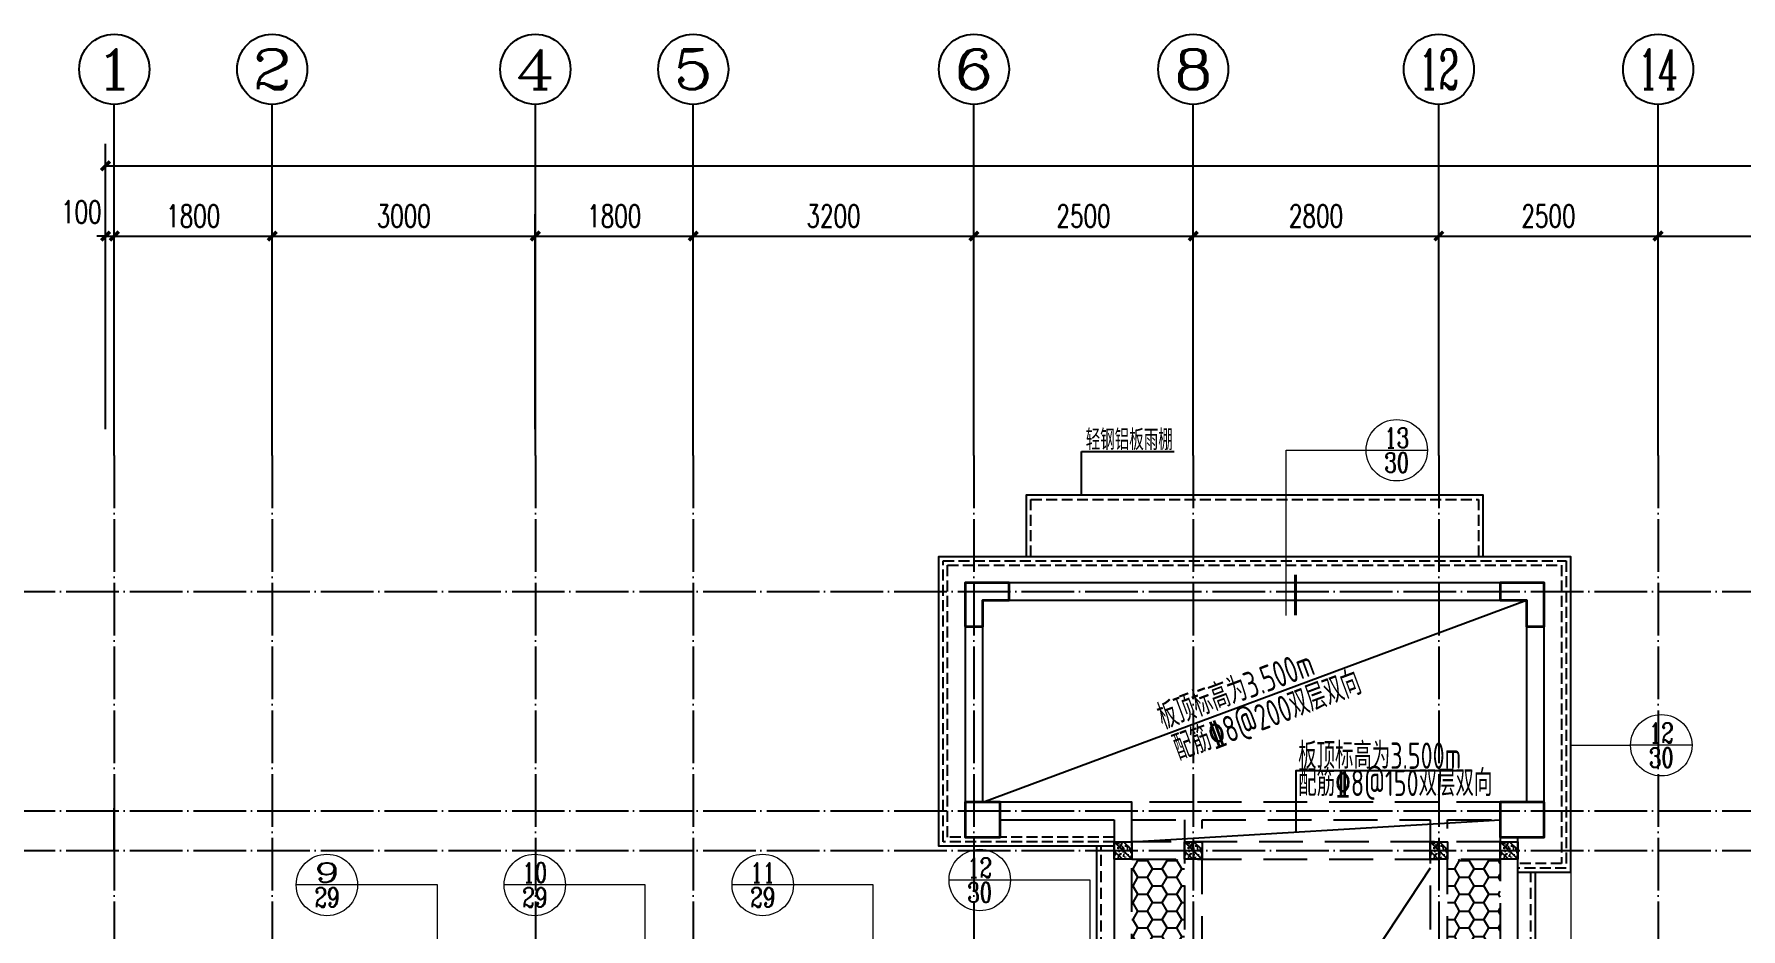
# Model space of a CAD drawing. Extents: x 393367 to 3005760, y 4998 to 826018.
# Drawn here: x 2491792 to 2511249, y 498658 to 508851 of the extents above; entities that cross this region are included whole.
import ezdxf
from ezdxf.enums import TextEntityAlignment as Align

# ---------------------------------------------------------------- set-up
doc = ezdxf.new("R2010")
doc.units = 0
doc.header["$LTSCALE"] = 1000
for name, pattern in [('#P_--_20B1_001_t3$0$DASH', [0.35, 0.25, -0.1]), ('__DASH', [0.35, 0.25, -0.1]), ('DASHED', [0.75, 0.5, -0.25]), ('DOTE', [2.42, 2, -0.2, 0.02, -0.2]), ('HIDDEN', [0.375, 0.25, -0.125])]:
    doc.linetypes.add(name, pattern=pattern)
doc.layers.get('0').update_dxf_attribs({"linetype": 'CONTINUOUS'})
doc.layers.get('Defpoints').update_dxf_attribs({"linetype": 'CONTINUOUS'})
for name, color, linetype in [('AXIS', 3, 'CONTINUOUS'), ('AXIS_TEXT', 7, 'CONTINUOUS'), ('COLU', 7, 'CONTINUOUS'), ('DIM_LEAD', 3, 'CONTINUOUS'), ('DOTE', 8, 'DOTE'), ('PUB_TEXT', 7, 'CONTINUOUS'), ('ROOF', 183, 'CONTINUOUS'), ('S-大样-砼线', 7, 'CONTINUOUS'), ('S-引出线', 40, 'CONTINUOUS'), ('S-构造柱', 212, 'CONTINUOUS'), ('S-梁', 4, 'DASHED'), ('S-梁实线', 4, 'CONTINUOUS'), ('S-楼板文字', 7, 'CONTINUOUS'), ('S-降板填充', 75, 'CONTINUOUS'), ('STAIR', 2, 'CONTINUOUS'), ('看线', 251, 'CONTINUOUS')]:
    doc.layers.add(name, color=color, linetype=linetype)
doc.layers.add('DIM_IDEN', color=3, linetype='CONTINUOUS', lineweight=15)
doc.styles.add('_TCH_AXIS', font='COMPLEX', dxfattribs={"bigfont": 'GBCBIG'})
doc.styles.add('_TCH_DIM_T3', font='SIMPLEX', dxfattribs={"width": 0.705882, "bigfont": 'GBCBIG'})
doc.styles.add('_TCH_LABEL', font='COMPLEX', dxfattribs={"bigfont": 'GBCBIG'})
doc.styles.add('COMPLEX', font='COMPLEX')
doc.styles.add('TSSD_Rein', font='Tssdeng.shx', dxfattribs={"width": 0.7, "bigfont": 'hztxt.shx'})
doc.dimstyles.new('_TCH_ARCH&&100', dxfattribs={"dimtxt": 255, "dimasz": 100, "dimexe": 250, "dimexo": 300, "dimgap": 100, "dimtad": 1, "dimdec": 0, "dimzin": 0, "dimdsep": 46, "dimtxsty": '_TCH_DIM_T3', "dimblk": 'ARCHTICK', "dimcen": 0.09, "dimclrt": 7, "dimazin": 2, "dimtfac": 1, "dimtdec": 0, "dimtix": 1, "dimtmove": 2, "dimatfit": 3, "dimldrblk": 'ARCHTICK', "dimfxl": 1, "dimtolj": 1, "dimtzin": 0, "dimarcsym": 0})

# ---------------------------------------------------------------- blocks, each defined once
blk = doc.blocks.new('_ArchTick')
at = {"color": 0, "linetype": 'ByBlock', "const_width": 0.4}
blk.add_lwpolyline([(-0.5, -0.5), (0.5, 0.5)], dxfattribs=at)
blk = doc.blocks.new('*D699')
at = {"layer": 'AXIS', "color": 0, "lineweight": -2, "transparency": 16777216}
for p, q in [((2492606, 504351), (2492606, 506801)), ((2492706, 504351), (2492706, 506801)), ((2492606, 506551), (2492506, 506551)), ((2492606, 506551), (2492706, 506551)), ((2492706, 506551), (2492806, 506551))]:
    blk.add_line(p, q, dxfattribs=at)
at = {"layer": 'Defpoints', "color": 0, "transparency": 16777216}
for p in [(2492706, 506551), (2492606, 504051), (2492706, 504051)]:
    blk.add_point(p, dxfattribs=at)
at = {"layer": 'AXIS', "color": 0, "lineweight": -2, "transparency": 16777216, "xscale": 100, "yscale": 100, "zscale": 100}
blk.add_blockref('_ArchTick', (2492606, 506551), dxfattribs=at)
at = {"layer": 'AXIS', "color": 0, "lineweight": -2, "transparency": 16777216, "xscale": 100, "yscale": 100, "zscale": 100, "rotation": 180}
blk.add_blockref('_ArchTick', (2492706, 506551), dxfattribs=at)
at = {"layer": 'AXIS', "color": 7, "transparency": 16777216, "insert": (2492331, 506826), "char_height": 255, "attachment_point": 5, "style": '_TCH_DIM_T3'}
blk.add_mtext('\\A1;100', dxfattribs=at)
blk = doc.blocks.new('*D700')
at = {"layer": 'AXIS', "color": 0, "lineweight": -2, "transparency": 16777216}
for p, q in [((2492706, 504351), (2492706, 506801)), ((2494506, 504351), (2494506, 506801)), ((2492706, 506551), (2494506, 506551))]:
    blk.add_line(p, q, dxfattribs=at)
at = {"layer": 'Defpoints', "color": 0, "transparency": 16777216}
for p in [(2494506, 506551), (2492706, 504051), (2494506, 504051)]:
    blk.add_point(p, dxfattribs=at)
at = {"layer": 'AXIS', "color": 0, "lineweight": -2, "transparency": 16777216, "xscale": 100, "yscale": 100, "zscale": 100, "rotation": 180}
blk.add_blockref('_ArchTick', (2492706, 506551), dxfattribs=at)
at = {"layer": 'AXIS', "color": 0, "lineweight": -2, "transparency": 16777216, "xscale": 100, "yscale": 100, "zscale": 100}
blk.add_blockref('_ArchTick', (2494506, 506551), dxfattribs=at)
at = {"layer": 'AXIS', "color": 7, "transparency": 16777216, "insert": (2493606, 506778), "char_height": 255, "attachment_point": 5, "style": '_TCH_DIM_T3'}
blk.add_mtext('\\A1;1800', dxfattribs=at)
blk = doc.blocks.new('*D701')
at = {"layer": 'AXIS', "color": 0, "lineweight": -2, "transparency": 16777216}
for p, q in [((2494506, 504351), (2494506, 506801)), ((2497506, 504351), (2497506, 506801)), ((2494506, 506551), (2497506, 506551))]:
    blk.add_line(p, q, dxfattribs=at)
at = {"layer": 'Defpoints', "color": 0, "transparency": 16777216}
for p in [(2497506, 506551), (2494506, 504051), (2497506, 504051)]:
    blk.add_point(p, dxfattribs=at)
at = {"layer": 'AXIS', "color": 0, "lineweight": -2, "transparency": 16777216, "xscale": 100, "yscale": 100, "zscale": 100, "rotation": 180}
blk.add_blockref('_ArchTick', (2494506, 506551), dxfattribs=at)
at = {"layer": 'AXIS', "color": 0, "lineweight": -2, "transparency": 16777216, "xscale": 100, "yscale": 100, "zscale": 100}
blk.add_blockref('_ArchTick', (2497506, 506551), dxfattribs=at)
at = {"layer": 'AXIS', "color": 7, "transparency": 16777216, "insert": (2496006, 506778), "char_height": 255, "attachment_point": 5, "style": '_TCH_DIM_T3'}
blk.add_mtext('\\A1;3000', dxfattribs=at)
blk = doc.blocks.new('*D702')
at = {"layer": 'AXIS', "color": 0, "lineweight": -2, "transparency": 16777216}
for p, q in [((2497506, 504351), (2497506, 506801)), ((2499306, 504351), (2499306, 506801)), ((2497506, 506551), (2499306, 506551))]:
    blk.add_line(p, q, dxfattribs=at)
at = {"layer": 'Defpoints', "color": 0, "transparency": 16777216}
for p in [(2499306, 506551), (2497506, 504051), (2499306, 504051)]:
    blk.add_point(p, dxfattribs=at)
at = {"layer": 'AXIS', "color": 0, "lineweight": -2, "transparency": 16777216, "xscale": 100, "yscale": 100, "zscale": 100, "rotation": 180}
blk.add_blockref('_ArchTick', (2497506, 506551), dxfattribs=at)
at = {"layer": 'AXIS', "color": 0, "lineweight": -2, "transparency": 16777216, "xscale": 100, "yscale": 100, "zscale": 100}
blk.add_blockref('_ArchTick', (2499306, 506551), dxfattribs=at)
at = {"layer": 'AXIS', "color": 7, "transparency": 16777216, "insert": (2498406, 506778), "char_height": 255, "attachment_point": 5, "style": '_TCH_DIM_T3'}
blk.add_mtext('\\A1;1800', dxfattribs=at)
blk = doc.blocks.new('*D703')
at = {"layer": 'AXIS', "color": 0, "lineweight": -2, "transparency": 16777216}
for p, q in [((2499306, 504351), (2499306, 506801)), ((2502506, 504351), (2502506, 506801)), ((2499306, 506551), (2502506, 506551))]:
    blk.add_line(p, q, dxfattribs=at)
at = {"layer": 'Defpoints', "color": 0, "transparency": 16777216}
for p in [(2502506, 506551), (2499306, 504051), (2502506, 504051)]:
    blk.add_point(p, dxfattribs=at)
at = {"layer": 'AXIS', "color": 0, "lineweight": -2, "transparency": 16777216, "xscale": 100, "yscale": 100, "zscale": 100, "rotation": 180}
blk.add_blockref('_ArchTick', (2499306, 506551), dxfattribs=at)
at = {"layer": 'AXIS', "color": 0, "lineweight": -2, "transparency": 16777216, "xscale": 100, "yscale": 100, "zscale": 100}
blk.add_blockref('_ArchTick', (2502506, 506551), dxfattribs=at)
at = {"layer": 'AXIS', "color": 7, "transparency": 16777216, "insert": (2500906, 506778), "char_height": 255, "attachment_point": 5, "style": '_TCH_DIM_T3'}
blk.add_mtext('\\A1;3200', dxfattribs=at)
blk = doc.blocks.new('*D704')
at = {"layer": 'AXIS', "color": 0, "lineweight": -2, "transparency": 16777216}
for p, q in [((2502506, 504351), (2502506, 506801)), ((2505006, 504351), (2505006, 506801)), ((2502506, 506551), (2505006, 506551))]:
    blk.add_line(p, q, dxfattribs=at)
at = {"layer": 'Defpoints', "color": 0, "transparency": 16777216}
for p in [(2505006, 506551), (2502506, 504051), (2505006, 504051)]:
    blk.add_point(p, dxfattribs=at)
at = {"layer": 'AXIS', "color": 0, "lineweight": -2, "transparency": 16777216, "xscale": 100, "yscale": 100, "zscale": 100, "rotation": 180}
blk.add_blockref('_ArchTick', (2502506, 506551), dxfattribs=at)
at = {"layer": 'AXIS', "color": 0, "lineweight": -2, "transparency": 16777216, "xscale": 100, "yscale": 100, "zscale": 100}
blk.add_blockref('_ArchTick', (2505006, 506551), dxfattribs=at)
at = {"layer": 'AXIS', "color": 7, "transparency": 16777216, "insert": (2503756, 506778), "char_height": 255, "attachment_point": 5, "style": '_TCH_DIM_T3'}
blk.add_mtext('\\A1;2500', dxfattribs=at)
blk = doc.blocks.new('*D705')
at = {"layer": 'AXIS', "color": 0, "lineweight": -2, "transparency": 16777216}
for p, q in [((2505006, 504351), (2505006, 506801)), ((2507806, 504351), (2507806, 506801)), ((2505006, 506551), (2507806, 506551))]:
    blk.add_line(p, q, dxfattribs=at)
at = {"layer": 'Defpoints', "color": 0, "transparency": 16777216}
for p in [(2507806, 506551), (2505006, 504051), (2507806, 504051)]:
    blk.add_point(p, dxfattribs=at)
at = {"layer": 'AXIS', "color": 0, "lineweight": -2, "transparency": 16777216, "xscale": 100, "yscale": 100, "zscale": 100, "rotation": 180}
blk.add_blockref('_ArchTick', (2505006, 506551), dxfattribs=at)
at = {"layer": 'AXIS', "color": 0, "lineweight": -2, "transparency": 16777216, "xscale": 100, "yscale": 100, "zscale": 100}
blk.add_blockref('_ArchTick', (2507806, 506551), dxfattribs=at)
at = {"layer": 'AXIS', "color": 7, "transparency": 16777216, "insert": (2506406, 506778), "char_height": 255, "attachment_point": 5, "style": '_TCH_DIM_T3'}
blk.add_mtext('\\A1;2800', dxfattribs=at)
blk = doc.blocks.new('*D706')
at = {"layer": 'AXIS', "color": 0, "lineweight": -2, "transparency": 16777216}
for p, q in [((2507806, 504351), (2507806, 506801)), ((2510306, 504351), (2510306, 506801)), ((2507806, 506551), (2510306, 506551))]:
    blk.add_line(p, q, dxfattribs=at)
at = {"layer": 'Defpoints', "color": 0, "transparency": 16777216}
for p in [(2510306, 506551), (2507806, 504051), (2510306, 504051)]:
    blk.add_point(p, dxfattribs=at)
at = {"layer": 'AXIS', "color": 0, "lineweight": -2, "transparency": 16777216, "xscale": 100, "yscale": 100, "zscale": 100, "rotation": 180}
blk.add_blockref('_ArchTick', (2507806, 506551), dxfattribs=at)
at = {"layer": 'AXIS', "color": 0, "lineweight": -2, "transparency": 16777216, "xscale": 100, "yscale": 100, "zscale": 100}
blk.add_blockref('_ArchTick', (2510306, 506551), dxfattribs=at)
at = {"layer": 'AXIS', "color": 7, "transparency": 16777216, "insert": (2509056, 506778), "char_height": 255, "attachment_point": 5, "style": '_TCH_DIM_T3'}
blk.add_mtext('\\A1;2500', dxfattribs=at)
blk = doc.blocks.new('*D707')
at = {"layer": 'AXIS', "color": 0, "lineweight": -2, "transparency": 16777216}
for p, q in [((2510306, 504351), (2510306, 506801)), ((2513506, 504351), (2513506, 506801)), ((2510306, 506551), (2513506, 506551))]:
    blk.add_line(p, q, dxfattribs=at)
at = {"layer": 'Defpoints', "color": 0, "transparency": 16777216}
for p in [(2513506, 506551), (2510306, 504051), (2513506, 504051)]:
    blk.add_point(p, dxfattribs=at)
at = {"layer": 'AXIS', "color": 0, "lineweight": -2, "transparency": 16777216, "xscale": 100, "yscale": 100, "zscale": 100, "rotation": 180}
blk.add_blockref('_ArchTick', (2510306, 506551), dxfattribs=at)
at = {"layer": 'AXIS', "color": 0, "lineweight": -2, "transparency": 16777216, "xscale": 100, "yscale": 100, "zscale": 100}
blk.add_blockref('_ArchTick', (2513506, 506551), dxfattribs=at)
at = {"layer": 'AXIS', "color": 7, "transparency": 16777216, "insert": (2511906, 506778), "char_height": 255, "attachment_point": 5, "style": '_TCH_DIM_T3'}
blk.add_mtext('\\A1;3200', dxfattribs=at)
blk = doc.blocks.new('*D711')
at = {"layer": 'AXIS', "color": 0, "lineweight": -2, "transparency": 16777216}
for p, q in [((2492606, 504351), (2492606, 507601)), ((2547606, 504351), (2547606, 507601)), ((2492606, 507351), (2547606, 507351))]:
    blk.add_line(p, q, dxfattribs=at)
at = {"layer": 'Defpoints', "color": 0, "transparency": 16777216}
for p in [(2547606, 507351), (2492606, 504051), (2547606, 504051)]:
    blk.add_point(p, dxfattribs=at)
at = {"layer": 'AXIS', "color": 0, "lineweight": -2, "transparency": 16777216, "xscale": 100, "yscale": 100, "zscale": 100, "rotation": 180}
blk.add_blockref('_ArchTick', (2492606, 507351), dxfattribs=at)
at = {"layer": 'AXIS', "color": 0, "lineweight": -2, "transparency": 16777216, "xscale": 100, "yscale": 100, "zscale": 100}
blk.add_blockref('_ArchTick', (2547606, 507351), dxfattribs=at)
at = {"layer": 'AXIS', "color": 7, "transparency": 16777216, "insert": (2520106, 507578), "char_height": 255, "attachment_point": 5, "style": '_TCH_DIM_T3'}
blk.add_mtext('\\A1;55000', dxfattribs=at)
blk = doc.blocks.new('_axiso')
blk.add_circle((0, 0), 0.5)
at = {"layer": 'AXIS_TEXT', "style": 'COMPLEX', "width": 1.041667}
blk.add_attdef('A', text='', height=0.56, dxfattribs=at).set_placement((-0.25, -0.28), (0.25, -0.28), align=Align.FIT)
blk = doc.blocks.new('二层')
at = {"layer": 'COLU', "lineweight": 35}
for points in [[(9700, 2550), (9900, 2550), (9900, 2850), (10200, 2850), (10200, 3050), (9700, 3050)], [(15800, 3050), (15800, 2850), (16100, 2850), (16100, 2550), (16300, 2550), (16300, 3050)], [(10100, 550), (9700, 550), (9700, 150), (10100, 150)], [(16300, 550), (15800, 550), (15800, 150), (16300, 150)]]:
    blk.add_lwpolyline(points, close=True, dxfattribs=at)
at = {"layer": 'S-梁'}
for p, q in [((10200, 2850), (15800, 2850)), ((9900, 550), (9900, 2550)), ((16100, 2550), (16100, 550)), ((11500, 550), (10100, 550)), ((12300, 550), (11500, 550)), ((15100, 550), (12300, 550)), ((15800, 550), (15100, 550)), ((11600, -1450), (11600, 350)), ((11600, 350), (12200, 350)), ((12200, 350), (12200, -1250)), ((12400, -1250), (12400, 350)), ((12400, 350), (15000, 350)), ((15000, 350), (15000, -1250)), ((15200, -1250), (15200, 350)), ((15200, 350), (15800, 350)), ((15800, 100), (11600, 100)), ((15800, 150), (15800, -1450)), ((11600, -100), (15800, -100))]:
    blk.add_line(p, q, dxfattribs=at)
at = {"layer": 'S-梁实线'}
for p, q in [((15800, 3050), (10200, 3050)), ((9700, 2550), (9700, 550)), ((16300, 550), (16300, 2550)), ((10100, 350), (11400, 350)), ((11400, 350), (11400, -1450)), ((16000, -1450), (16000, 150))]:
    blk.add_line(p, q, dxfattribs=at)
blk = doc.blocks.new('A$C3AD31606')
at = {"layer": 'S-构造柱'}
h = blk.add_hatch(dxfattribs=at)
h.set_pattern_fill('ARMORED', color=256, scale=15, angle=-90, style=0)
h.set_pattern_definition([(320, (-142689.31, 3291013.78), (-9.4128202, -107.5890274), [11.25, -123.75]), (265, (-142689.31, 3291013.78), (112.82882, 20.8127), [9, -99]), (10.4514, (-142690.1, 3291004.81), (103.4159313, -86.7764073), [9.5610285, -105.1713168]), (316.1842, (-142659.31, 3291013.78), (-24.827852, -160.0861573), [16.875, -185.625]), (6.6356, (-142661.38, 3291000.44), (146.117681, -140.199406), [14.341543, -157.75695]), (261.1842, (-142659.31, 3291013.78), (146.11779, -140.199292), [13.5, -148.5]), (291, (-142666.81, 3290998.78), (-60.3928336, -89.5360578), [11.25, -123.75]), (236, (-142666.81, 3290998.78), (108.7725068, -36.4972998), [9, -99]), (341.4514, (-142671.85, 3290991.32), (48.3795745, -126.0333943), [9.5610285, -105.1713168]), (307.5, (-142689.313, 3291013.778), (49.93407807, -1.8239783), [0, -97.8, 0, -100.5, 0, -99.375]), (277.5, (-142689.313, 3291013.78), (59.1617568, -39.4604306), [0, -57.3, 0, -95.55, 0, -37.875]), (237.5, (-142689.313, 3291047.228), (-3.38323076, -80.07336543), [0, -37.5, 0, -117, 0, -155.25]), (227.5, (-142689.31, 3291062.23), (15.0157473, -87.4779254), [0, -48.75, 0, -77.7, 0, -110.25]), (315, (-142689.31, 3291013.78), (53.0330086, 53.0330086), [])])
h.paths.add_polyline_path([(11700, 12540), (11700, 12340), (11500, 12340), (11500, 12540)])
h = blk.add_hatch(dxfattribs=at)
h.set_pattern_fill('ARMORED', color=256, scale=15, angle=-90, style=0)
h.set_pattern_definition([(320, (-141889.31, 3291013.78), (-9.4128202, -107.5890274), [11.25, -123.75]), (265, (-141889.31, 3291013.78), (112.82882, 20.8127), [9, -99]), (10.4514, (-141890.1, 3291004.81), (103.4159313, -86.7764073), [9.5610285, -105.1713168]), (316.1842, (-141859.31, 3291013.78), (-24.827852, -160.0861573), [16.875, -185.625]), (6.6356, (-141861.38, 3291000.44), (146.117681, -140.199406), [14.341543, -157.75695]), (261.1842, (-141859.31, 3291013.78), (146.11779, -140.199292), [13.5, -148.5]), (291, (-141866.81, 3290998.78), (-60.3928336, -89.5360578), [11.25, -123.75]), (236, (-141866.81, 3290998.78), (108.7725068, -36.4972998), [9, -99]), (341.4514, (-141871.85, 3290991.32), (48.3795745, -126.0333943), [9.5610285, -105.1713168]), (307.5, (-141889.313, 3291013.778), (49.93407807, -1.8239783), [0, -97.8, 0, -100.5, 0, -99.375]), (277.5, (-141889.313, 3291013.78), (59.1617568, -39.4604306), [0, -57.3, 0, -95.55, 0, -37.875]), (237.5, (-141889.313, 3291047.228), (-3.38323076, -80.07336543), [0, -37.5, 0, -117, 0, -155.25]), (227.5, (-141889.31, 3291062.23), (15.0157473, -87.4779254), [0, -48.75, 0, -77.7, 0, -110.25]), (315, (-141889.31, 3291013.78), (53.0330086, 53.0330086), [])])
h.paths.add_polyline_path([(12500, 12540), (12500, 12340), (12300, 12340), (12300, 12540)])
h = blk.add_hatch(dxfattribs=at)
h.set_pattern_fill('ARMORED', color=256, scale=15, angle=-90, style=0)
h.set_pattern_definition([(320, (-139089.31, 3291013.78), (-9.4128202, -107.5890274), [11.25, -123.75]), (265, (-139089.31, 3291013.78), (112.82882, 20.8127), [9, -99]), (10.4514, (-139090.1, 3291004.81), (103.4159313, -86.7764073), [9.5610285, -105.1713168]), (316.1842, (-139059.31, 3291013.78), (-24.827852, -160.0861573), [16.875, -185.625]), (6.6356, (-139061.38, 3291000.44), (146.117681, -140.199406), [14.341543, -157.75695]), (261.1842, (-139059.31, 3291013.78), (146.11779, -140.199292), [13.5, -148.5]), (291, (-139066.81, 3290998.78), (-60.3928336, -89.5360578), [11.25, -123.75]), (236, (-139066.81, 3290998.78), (108.7725068, -36.4972998), [9, -99]), (341.4514, (-139071.85, 3290991.32), (48.3795745, -126.0333943), [9.5610285, -105.1713168]), (307.5, (-139089.313, 3291013.778), (49.93407807, -1.8239783), [0, -97.8, 0, -100.5, 0, -99.375]), (277.5, (-139089.313, 3291013.78), (59.1617568, -39.4604306), [0, -57.3, 0, -95.55, 0, -37.875]), (237.5, (-139089.313, 3291047.228), (-3.38323076, -80.07336543), [0, -37.5, 0, -117, 0, -155.25]), (227.5, (-139089.31, 3291062.23), (15.0157473, -87.4779254), [0, -48.75, 0, -77.7, 0, -110.25]), (315, (-139089.31, 3291013.78), (53.0330086, 53.0330086), [])])
h.paths.add_polyline_path([(15300, 12540), (15300, 12340), (15100, 12340), (15100, 12540)])
h = blk.add_hatch(dxfattribs=at)
h.set_pattern_fill('ARMORED', color=256, scale=15, angle=-90, style=0)
h.set_pattern_definition([(320, (-138289.31, 3291013.78), (-9.4128202, -107.5890274), [11.25, -123.75]), (265, (-138289.31, 3291013.78), (112.82882, 20.8127), [9, -99]), (10.4514, (-138290.1, 3291004.81), (103.4159313, -86.7764073), [9.5610285, -105.1713168]), (316.1842, (-138259.31, 3291013.78), (-24.827852, -160.0861573), [16.875, -185.625]), (6.6356, (-138261.38, 3291000.44), (146.117681, -140.199406), [14.341543, -157.75695]), (261.1842, (-138259.31, 3291013.78), (146.11779, -140.199292), [13.5, -148.5]), (291, (-138266.81, 3290998.78), (-60.3928336, -89.5360578), [11.25, -123.75]), (236, (-138266.81, 3290998.78), (108.7725068, -36.4972998), [9, -99]), (341.4514, (-138271.85, 3290991.32), (48.3795745, -126.0333943), [9.5610285, -105.1713168]), (307.5, (-138289.313, 3291013.778), (49.93407807, -1.8239783), [0, -97.8, 0, -100.5, 0, -99.375]), (277.5, (-138289.313, 3291013.78), (59.1617568, -39.4604306), [0, -57.3, 0, -95.55, 0, -37.875]), (237.5, (-138289.313, 3291047.228), (-3.38323076, -80.07336543), [0, -37.5, 0, -117, 0, -155.25]), (227.5, (-138289.31, 3291062.23), (15.0157473, -87.4779254), [0, -48.75, 0, -77.7, 0, -110.25]), (315, (-138289.31, 3291013.78), (53.0330086, 53.0330086), [])])
h.paths.add_polyline_path([(16100, 12540), (16100, 12340), (15900, 12340), (15900, 12540)])
blk.add_lwpolyline([(100, 12758), (100, 12440)], dxfattribs=at)
for points in [[(11700, 12540), (11700, 12340), (11500, 12340), (11500, 12540)], [(12500, 12540), (12500, 12340), (12300, 12340), (12300, 12540)], [(15300, 12540), (15300, 12340), (15100, 12340), (15100, 12540)], [(16100, 12540), (16100, 12340), (15900, 12340), (15900, 12540)]]:
    blk.add_lwpolyline(points, close=True, dxfattribs=at)
blk = doc.blocks.new('A$C0DED0746')
at = {"layer": 'ROOF'}
blk.add_line((300, 12650), (300, 13130), dxfattribs=at)
at = {"layer": 'ROOF', "ltscale": 0.8}
for points in [[(11700, 12700), (9700, 12700), (9700, 16000), (16900, 16000), (16900, 12400), (16300, 12400)], [(11900, 12750), (11900, 13200), (10200, 13200), (10200, 15500), (16400, 15500), (16400, 13200), (16100, 13200), (16100, 12750)]]:
    blk.add_lwpolyline(points, dxfattribs=at)
at = {"layer": 'ROOF', "linetype": '__DASH', "ltscale": 0.5}
for points in [[(11700, 12750), (9750, 12750), (9750, 15950), (16850, 15950), (16850, 12450), (16300, 12450)], [(11700, 12800), (9800, 12800), (9800, 15900), (16800, 15900), (16800, 12500), (16300, 12500)]]:
    blk.add_lwpolyline(points, dxfattribs=at)
at = {"layer": '看线', "color": 201}
for points in [[(2850, 1500), (0, 1500), (0, 10100), (1800, 10100), (1800, 11100), (9800, 11100), (9800, 11400), (11500, 11400), (11500, 12700)], [(27700, 11100), (26200, 11100), (26200, 11100), (18200, 11100), (18200, 11400), (16500, 11400), (16500, 12400)]]:
    blk.add_lwpolyline(points, dxfattribs=at)
at = {"layer": '看线', "color": 201, "linetype": 'HIDDEN', "ltscale": 0.5}
for points in [[(3000, 1550), (50, 1550), (50, 10050), (1850, 10050), (1850, 11050), (9850, 11050), (9850, 11350), (11550, 11350), (11550, 12700)], [(27700, 11050), (26150, 11050), (26150, 11050), (18150, 11050), (18150, 11350), (16450, 11350), (16450, 12400)]]:
    blk.add_lwpolyline(points, dxfattribs=at)

msp = doc.modelspace()

# ---------------------------------------------------------------- hatches: boundary and pattern name
at = {"layer": 'S-降板填充'}
h = msp.add_hatch(dxfattribs=at)
h.set_pattern_fill('HONEY', color=256, scale=35, style=0)
h.set_pattern_definition([(0, (-104.16, 66082.265), (166.6875, 96.23705), [111.125, -222.25]), (120, (-104.16, 66082.265), (-166.68748, 96.2370845), [111.125, -222.25]), (60, (-104.16, 66082.265), (2e-05, 192.4741345), [-222.25, 111.125])])
h.paths.add_polyline_path([(2504306.5578, 498100.93146), (2504906.5578, 498100.93146), (2504906.5578, 498300.93212), (2504906.5578, 499450.93146), (2504306.5578, 499450.93146)])
h.paths.add_polyline_path([(2508506.55887, 499450.93146), (2507906.5578, 499450.93146), (2507906.5578, 498300.93212), (2507906.55781, 498100.88465), (2508506.57326, 498100.91769)])

# ---------------------------------------------------------------- linework, layer by layer
at = {"layer": 'AXIS'}
for p, q in [((2492706.45954, 504050.93054), (2492706.45954, 508050.93054)), ((2494506.45954, 504050.93054), (2494506.45954, 508050.93054)), ((2497506.45954, 504050.93054), (2497506.45954, 508050.93054)), ((2499306.45954, 504050.93054), (2499306.45954, 508050.93054)), ((2502506.45954, 504050.93054), (2502506.45954, 508050.93054)), ((2505006.45955, 504050.93054), (2505006.45955, 508050.93054)), ((2507806.45954, 504050.93054), (2507806.45954, 508050.93054)), ((2510306.45954, 504050.93054), (2510306.45954, 508050.93054))]:
    msp.add_line(p, q, dxfattribs=at)
at = {"layer": 'DIM_IDEN', "color": 150}
for p, q in [((2506067.57162, 502229.13972), (2506067.5843, 504110.4927)), ((2506067.5843, 504110.4927), (2507676.60062, 504110.4927)), ((2509316.21863, 500749.40612), (2509992.56091, 500749.40612)), ((2509316.21863, 497900.93054), (2509316.21863, 500749.40612)), ((2510692.56091, 500749.40612), (2509992.56091, 500749.40612)), ((2492706.45954, 499910.57967), (2492706.45954, 499550.93054)), ((2495480.1682, 499157.73997), (2494780.1682, 499157.73997)), ((2496389.18451, 499157.73997), (2495480.1682, 499157.73997)), ((2496389.18451, 497600.93054), (2496389.18451, 499157.73997)), ((2497849.93451, 499157.73997), (2497149.93451, 499157.73997)), ((2498758.95083, 499157.73997), (2497849.93451, 499157.73997)), ((2498758.95083, 497600.93056), (2498758.95083, 499157.73997)), ((2500448.29518, 499157.73997), (2499748.29518, 499157.73997)), ((2501357.31149, 499157.73997), (2500448.29518, 499157.73997)), ((2501357.31149, 497600.93056), (2501357.31149, 499157.73997)), ((2502922.25373, 499213.61629), (2502222.25373, 499213.61629)), ((2503831.27004, 499213.61629), (2502922.25373, 499213.61629)), ((2503831.27004, 497900.93054), (2503831.27004, 499213.61629))]:
    msp.add_line(p, q, dxfattribs=at)
at = {"layer": 'DIM_IDEN', "color": 150, "const_width": 35}
msp.add_lwpolyline([(2506172.57162, 502229.13869), (2506172.57358, 502693.51433)], dxfattribs=at)
at = {"layer": 'DIM_IDEN', "color": 150}
for centre in [(2507326.60062, 504110.4927), (2510342.56091, 500749.40612), (2495130.1682, 499157.73997), (2497499.93451, 499157.73997), (2500098.29518, 499157.73997), (2502572.25373, 499213.61629)]:
    msp.add_circle(centre, 350, dxfattribs=at)
at = {"layer": 'DIM_LEAD'}
for p, q in [((2503733.94995, 503600.92923), (2503733.94995, 504096.56744)), ((2503733.94995, 503600.92923), (2503733.94995, 504096.56744)), ((2503733.94995, 503600.92923), (2503733.94995, 504096.56744)), ((2503733.94995, 503600.92923), (2503733.94995, 504096.56744)), ((2503733.94995, 504096.56744), (2504788.69682, 504096.56744))]:
    msp.add_line(p, q, dxfattribs=at)
at = {"layer": 'DOTE', "linetype": 'DOTE', "ltscale": 0.3}
for p, q in [((2492706.45954, 504050.93054), (2492706.45954, 485500.93054)), ((2494506.45954, 504050.93054), (2494506.45954, 493900.93054)), ((2497506.45954, 504050.93054), (2497506.45954, 493900.93054)), ((2499306.45954, 504050.93054), (2499306.45954, 485500.93054)), ((2502506.45954, 504050.93054), (2502506.45954, 495400.93054)), ((2505006.45955, 504050.93054), (2505006.45955, 493900.93054)), ((2507806.45954, 504050.93054), (2507806.45954, 493900.93054)), ((2510306.45954, 504050.93054), (2510306.45954, 495400.93054)), ((2490706.45954, 502500.93054), (2549506.45954, 502500.93054)), ((2490706.45954, 500000.93054), (2549506.45954, 500000.93054)), ((2490706.45954, 499550.93054), (2549506.45954, 499550.93054))]:
    msp.add_line(p, q, dxfattribs=at)
at = {"layer": 'S-引出线'}
for p, q in [((2502606.54288, 500100.93146), (2508806.5578, 502400.87914)), ((2504306.5578, 499650.94314), (2508506.5578, 499900.87914)), ((2507706.56186, 499350.9308), (2505106.46138, 495400.93046))]:
    msp.add_line(p, q, dxfattribs=at)
msp.add_lwpolyline([(2506179.34093, 499762.38979), (2506179.34093, 500462.61108), (2508056.04919, 500462.61108)], dxfattribs=at)
at = {"layer": 'STAIR', "color": 130}
msp.add_lwpolyline([(2503106.7156, 502900.92923), (2503106.46737, 503600.92923), (2508306.53545, 503600.92923), (2508306.78369, 502900.92923)], dxfattribs=at)
at = {"layer": 'STAIR', "color": 130, "linetype": '#P_--_20B1_001_t3$0$DASH', "ltscale": 0.5}
msp.add_lwpolyline([(2503156.71561, 502900.92923), (2503156.4851, 503550.92923), (2508256.55318, 503550.92923), (2508256.78369, 502900.92923)], dxfattribs=at)

# ---------------------------------------------------------------- block references
msp.add_blockref('A$C3AD31606', (2492606.46013, 487110.61917))
at = {"layer": 'AXIS'}
ref = msp.add_blockref('_axiso', (2492706.45954, 508450.93054), dxfattribs=dict(at, xscale=800, yscale=800, zscale=800))
ref.add_attrib('A', '1', dxfattribs={"layer": 'AXIS_TEXT', "height": 452.54834, "style": '_TCH_AXIS', "width": 2.333333}).set_placement((2492480.18537, 508224.65637), (2492932.73371, 508224.65637), align=Align.FIT)
ref = msp.add_blockref('_axiso', (2494506.45954, 508450.93054), dxfattribs=dict(at, xscale=800, yscale=800, zscale=800))
ref.add_attrib('A', '2', dxfattribs={"layer": 'AXIS_TEXT', "height": 452.54834, "style": '_TCH_AXIS', "width": 1.5}).set_placement((2494280.18537, 508224.65637), (2494732.73371, 508224.65637), align=Align.FIT)
ref = msp.add_blockref('_axiso', (2497506.45954, 508450.93054), dxfattribs=dict(at, xscale=800, yscale=800, zscale=800))
ref.add_attrib('A', '4', dxfattribs={"layer": 'AXIS_TEXT', "height": 452.54834, "style": '_TCH_AXIS', "width": 1.3125}).set_placement((2497280.18537, 508224.65637), (2497732.73371, 508224.65637), align=Align.FIT)
ref = msp.add_blockref('_axiso', (2499306.45954, 508450.93054), dxfattribs=dict(at, xscale=800, yscale=800, zscale=800))
ref.add_attrib('A', '5', dxfattribs={"layer": 'AXIS_TEXT', "height": 452.54834, "style": '_TCH_AXIS', "width": 1.5}).set_placement((2499080.18537, 508224.65637), (2499532.73371, 508224.65637), align=Align.FIT)
ref = msp.add_blockref('_axiso', (2502506.45954, 508450.93054), dxfattribs=dict(at, xscale=800, yscale=800, zscale=800))
ref.add_attrib('A', '6', dxfattribs={"layer": 'AXIS_TEXT', "height": 452.54834, "style": '_TCH_AXIS', "width": 1.5}).set_placement((2502280.18537, 508224.65637), (2502732.73371, 508224.65637), align=Align.FIT)
ref = msp.add_blockref('_axiso', (2505006.45955, 508450.93054), dxfattribs=dict(at, xscale=800, yscale=800, zscale=800))
ref.add_attrib('A', '8', dxfattribs={"layer": 'AXIS_TEXT', "height": 452.54834, "style": '_TCH_AXIS', "width": 1.5}).set_placement((2504780.18538, 508224.65637), (2505232.73372, 508224.65637), align=Align.FIT)
ref = msp.add_blockref('_axiso', (2507806.45954, 508450.93054), dxfattribs=dict(at, xscale=800, yscale=800, zscale=800))
ref.add_attrib('A', '12', dxfattribs={"layer": 'AXIS_TEXT', "height": 452.54834, "style": '_TCH_AXIS', "width": 0.724138}).set_placement((2507580.18537, 508224.65637), (2508032.73371, 508224.65637), align=Align.FIT)
ref = msp.add_blockref('_axiso', (2510306.45954, 508450.93054), dxfattribs=dict(at, xscale=800, yscale=800, zscale=800))
ref.add_attrib('A', '14', dxfattribs={"layer": 'AXIS_TEXT', "height": 452.54834, "style": '_TCH_AXIS', "width": 0.677419}).set_placement((2510080.18537, 508224.65637), (2510532.73371, 508224.65637), align=Align.FIT)
at = {"layer": 'DOTE'}
msp.add_blockref('二层', (2492706.45954, 499550.93054), dxfattribs=at)
at = {"layer": 'S-大样-砼线'}
msp.add_blockref('A$C0DED0746', (2492406.36789, 486900.93089), dxfattribs=at)

# ---------------------------------------------------------------- texts
at = {"layer": 'PUB_TEXT', "style": 'TSSD_Rein', "width": 0.7}
msp.add_text('轻钢铝板雨棚', height=236.312057, dxfattribs=at).set_placement((2503780.92781, 504111.54506))
at = {"layer": 'PUB_TEXT', "style": '_TCH_LABEL'}
for s, height, width, p, p2 in [('13', 225.395652, 0.905172, (2507185.72833, 504138.66716), (2507467.4729, 504138.66716)), ('30', 225.395652, 0.795455, (2507185.72833, 503856.92259), (2507467.4729, 503856.92259)), ('12', 225.395652, 0.905172, (2510201.68863, 500777.58058), (2510483.4332, 500777.58058)), ('30', 225.395652, 0.795455, (2510201.68863, 500495.83601), (2510483.4332, 500495.83601)), ('12', 225.395652, 0.905172, (2502431.38144, 499241.79074), (2502713.12601, 499241.79074)), ('9', 225.39565, 1.875, (2494989.29591, 499185.91443), (2495271.04048, 499185.91443)), ('10', 225.395652, 0.905172, (2497359.06223, 499185.91443), (2497640.80679, 499185.91443)), ('11', 225.395652, 1.09375, (2499957.42289, 499185.91443), (2500239.16746, 499185.91443)), ('29', 225.395652, 0.772059, (2494989.29591, 498904.16986), (2495271.04048, 498904.16986)), ('29', 225.395652, 0.772059, (2497359.06223, 498904.16986), (2497640.80679, 498904.16986)), ('29', 225.395652, 0.772059, (2499957.42289, 498904.16986), (2500239.16746, 498904.16986)), ('30', 225.395652, 0.795455, (2502431.38144, 498960.04618), (2502713.12601, 498960.04618))]:
    msp.add_text(s, height=height, dxfattribs=dict(at, width=width)).set_placement(p, p2, align=Align.FIT)
at = {"layer": 'S-楼板文字', "style": 'TSSD_Rein', "width": 0.7}
for s, p in [('板顶标高为3.500m', (2504669.41775, 500914.32487)), ('配筋%%1328@200双层双向', (2504848.75074, 500564.70937))]:
    msp.add_text(s, height=300, rotation=20.352759209, dxfattribs=at).set_placement(p)
for s, p in [('板顶标高为3.500m', (2506202.31913, 500480.69427)), ('配筋%%1328@150双层双向', (2506203.38875, 500170.49833))]:
    msp.add_text(s, height=300, dxfattribs=at).set_placement(p)

# ---------------------------------------------------------------- dimensions: what is measured, and where the dimension line sits
at = {"layer": 'AXIS'}
for p1, p2, distance, picture, middle in [((2492606.45954, 504050.93054), (2547606.45954, 504050.93054), 3300, '*D711', (2520106.45954, 507578.43054)), ((2492706.45954, 504050.93054), (2494506.45954, 504050.93054), 2500, '*D700', (2493606.45954, 506778.43054)), ((2494506.45954, 504050.93054), (2497506.45954, 504050.93054), 2500, '*D701', (2496006.45954, 506778.43054)), ((2497506.45954, 504050.93054), (2499306.45954, 504050.93054), 2500, '*D702', (2498406.45954, 506778.43054)), ((2499306.45954, 504050.93054), (2502506.45954, 504050.93054), 2500, '*D703', (2500906.45954, 506778.43054)), ((2502506.45954, 504050.93054), (2505006.45955, 504050.93054), 2500, '*D704', (2503756.45955, 506778.43054)), ((2505006.45955, 504050.93054), (2507806.45954, 504050.93054), 2500, '*D705', (2506406.45954, 506778.43054)), ((2507806.45954, 504050.93054), (2510306.45954, 504050.93054), 2500, '*D706', (2509056.45954, 506778.43054)), ((2510306.45954, 504050.93054), (2513506.45954, 504050.93054), 2500, '*D707', (2511906.45954, 506778.43054))]:
    dim = msp.add_aligned_dim(p1=p1, p2=p2, distance=distance, dimstyle='_TCH_ARCH&&100', dxfattribs=at)
    dim.commit()
    dim.dimension.update_dxf_attribs({"geometry": picture, "text_midpoint": middle})
dim = msp.add_linear_dim(base=(2492706.45954, 506550.93054), p1=(2492606.45954, 504050.93054), p2=(2492706.45954, 504050.93054), angle=0, dimstyle='_TCH_ARCH&&100', dxfattribs=at)
dim.commit()
dim.dimension.update_dxf_attribs({"geometry": '*D699', "text_midpoint": (2492331.45954, 506825.93054), "dimtype": 161})

doc.saveas('drawing.dxf')
